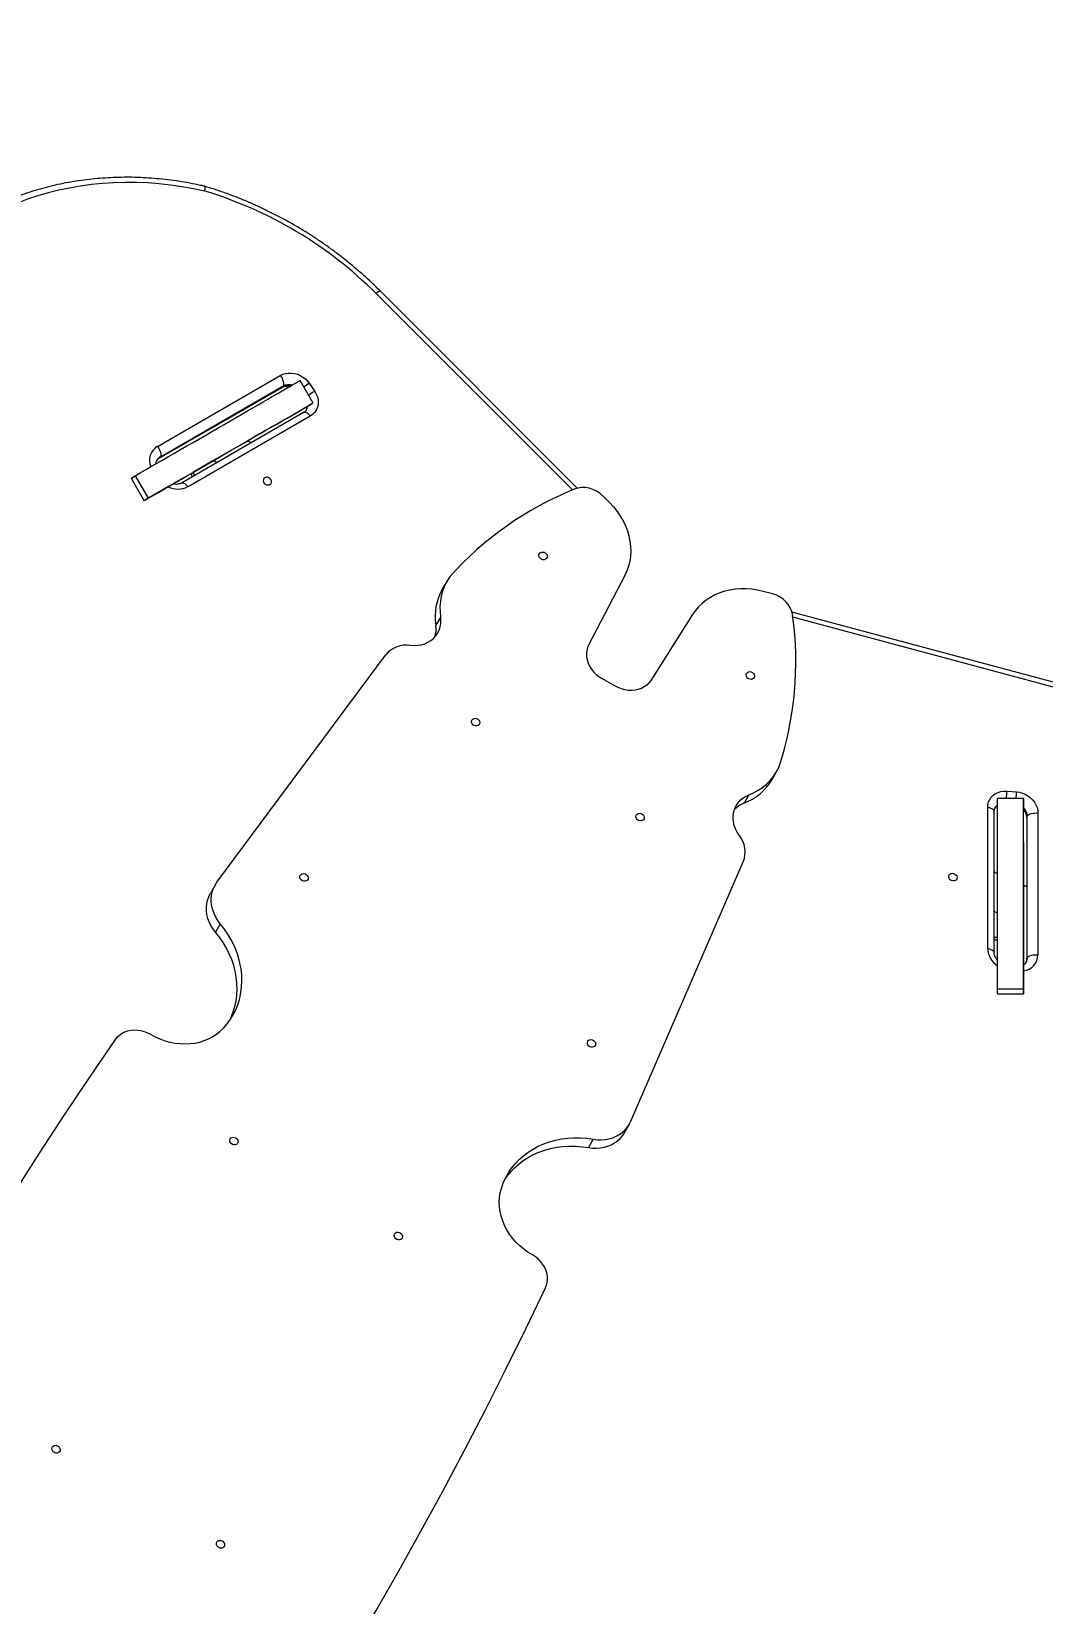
# Model space of a CAD drawing. Header units: millimetres. Extents: x -9848 to 7178, y -5300 to 6667.
# Drawn here: x 1222 to 2040, y 355 to 1626 of the extents above; entities that cross this region are included whole.
import ezdxf

# ---------------------------------------------------------------- set-up
doc = ezdxf.new("R2010")
doc.units = ezdxf.units.MM
for name, color, linetype in [('DIKOM_ОБЪЕКТ', 7, 'Continuous'), ('DIKOM_РАЗМЕР_ЗОНА', 7, 'Continuous'), ('DIKOM_РАЗМЕР_ОБЪЕКТА', 7, 'Continuous')]:
    doc.layers.add(name, color=color, linetype=linetype)
doc.styles.add('style1', font='arial.ttf', dxfattribs={"width": 0.8})
doc.dimstyles.new('1-50', dxfattribs={"dimtxt": 300, "dimasz": 200, "dimexe": 100, "dimexo": 0, "dimgap": 100, "dimtad": 0, "dimdec": 0, "dimtxsty": 'style1', "dimcen": 0, "dimclrd": 7, "dimclre": 7, "dimadec": 1, "dimazin": 2, "dimtfac": 1, "dimtdec": 0, "dimtmove": 1, "dimatfit": 3, "dimfxl": 0, "dimlwd": 25, "dimlwe": 18, "dimarcsym": 0})

# ---------------------------------------------------------------- blocks, each defined once
blk = doc.blocks.new('*D21')
at = {"layer": 'Defpoints', "color": 0, "transparency": 16777216}
for p in [(4614.2, 781.1), (-7848.5, -207.2), (-7848.5, -4134.2)]:
    blk.add_point(p, dxfattribs=at)
at = {"layer": 'DIKOM_РАЗМЕР_ОБЪЕКТА', "color": 7, "lineweight": 18, "transparency": 16777216}
for p, q in [((4614.2, 781.1), (4614.2, -4234.2)), ((-7848.5, -207.2), (-7848.5, -4234.2))]:
    blk.add_line(p, q, dxfattribs=at)
at = {"layer": 'DIKOM_РАЗМЕР_ОБЪЕКТА', "color": 7, "lineweight": 25, "transparency": 16777216}
for p, q in [((-7648.5, -4134.2), (-2616.9, -4134.2)), ((4414.2, -4134.2), (-1537.1, -4134.2))]:
    blk.add_line(p, q, dxfattribs=at)
at = {"layer": 'DIKOM_РАЗМЕР_ОБЪЕКТА', "color": 7, "transparency": 16777216}
for points in [[(-7648.5, -4100.8), (-7648.5, -4167.5), (-7848.5, -4134.2)], [(4414.2, -4100.8), (4414.2, -4167.5), (4614.2, -4134.2)]]:
    blk.add_solid(points, dxfattribs=at)
at = {"layer": 'DIKOM_РАЗМЕР_ОБЪЕКТА', "color": 0, "transparency": 16777216, "insert": (-2077, -4134.2), "char_height": 300, "attachment_point": 5, "style": 'style1'}
blk.add_mtext('12450', dxfattribs=at)
blk = doc.blocks.new('*D20')
at = {"layer": 'Defpoints', "color": 0, "transparency": 16777216}
for p in [(1503.3, 4543.8), (5469.5, 4543.8), (1656.7, -1956.1)]:
    blk.add_point(p, dxfattribs=at)
at = {"layer": 'DIKOM_РАЗМЕР_ОБЪЕКТА', "color": 7, "lineweight": 18, "transparency": 16777216}
for p, q in [((1503.3, 4543.8), (5569.5, 4543.8)), ((1656.7, -1956.1), (5569.5, -1956.1))]:
    blk.add_line(p, q, dxfattribs=at)
at = {"layer": 'DIKOM_РАЗМЕР_ОБЪЕКТА', "color": 7, "lineweight": 25, "transparency": 16777216}
for p, q in [((5469.5, 4343.8), (5469.5, 3914.2)), ((5469.5, -1756.1), (5469.5, 2997))]:
    blk.add_line(p, q, dxfattribs=at)
at = {"layer": 'DIKOM_РАЗМЕР_ОБЪЕКТА', "color": 7, "transparency": 16777216}
for points in [[(5436.2, 4343.8), (5502.8, 4343.8), (5469.5, 4543.8)], [(5436.2, -1756.1), (5502.8, -1756.1), (5469.5, -1956.1)]]:
    blk.add_solid(points, dxfattribs=at)
at = {"layer": 'DIKOM_РАЗМЕР_ОБЪЕКТА', "color": 0, "transparency": 16777216, "insert": (5469.5, 3455.6), "char_height": 300, "attachment_point": 5, "rotation": 90, "style": 'style1'}
blk.add_mtext('6500', dxfattribs=at)
blk = doc.blocks.new('*D18')
at = {"layer": 'Defpoints', "color": 0, "transparency": 16777216}
for p in [(1557.3, 6667.4), (1660.7, -3949.1), (6981, -3949.1)]:
    blk.add_point(p, dxfattribs=at)
at = {"layer": 'DIKOM_РАЗМЕР_ЗОНА', "color": 7, "lineweight": 18, "transparency": 16777216}
for p, q in [((1557.3, 6667.4), (7081, 6667.4)), ((1660.7, -3949.1), (7081, -3949.1))]:
    blk.add_line(p, q, dxfattribs=at)
at = {"layer": 'DIKOM_РАЗМЕР_ЗОНА', "color": 7, "lineweight": 25, "transparency": 16777216}
for p, q in [((6981, 6467.4), (6981, 3995.5)), ((6981, -3749.1), (6981, 2915.7))]:
    blk.add_line(p, q, dxfattribs=at)
at = {"layer": 'DIKOM_РАЗМЕР_ЗОНА', "color": 7, "transparency": 16777216}
for points in [[(6947.7, 6467.4), (7014.3, 6467.4), (6981, 6667.4)], [(6947.7, -3749.1), (7014.3, -3749.1), (6981, -3949.1)]]:
    blk.add_solid(points, dxfattribs=at)
at = {"layer": 'DIKOM_РАЗМЕР_ЗОНА', "color": 0, "transparency": 16777216, "insert": (6981, 3455.6), "char_height": 300, "attachment_point": 5, "rotation": 90, "style": 'style1'}
blk.add_mtext('10600', dxfattribs=at)

msp = doc.modelspace()

# ---------------------------------------------------------------- linework, layer by layer
at = {"layer": 'DIKOM_ОБЪЕКТ', "color": 7, "linetype": 'Continuous', "lineweight": 15}
for p, q in [((1660, 1255.1), (1501.2, 1413.9)), ((1663.9, 1256.5), (1504.5, 1415.9)), ((1324.4, 1290.3), (1423.7, 1347.6)), ((1325.8, 1280.7), (1425.1, 1338)), ((1326.4, 1281.3), (1425.7, 1338.6)), ((1426, 1339), (1326.7, 1281.7)), ((1425.7, 1338.6), (1426, 1339)), ((1450.2, 1325.3), (1439.7, 1343.5)), ((1447.2, 1341.1), (1451.6, 1334.7)), ((1446.6, 1323.2), (1443.1, 1321.2)), ((1442.6, 1317.7), (1343.7, 1260.6)), ((1447.9, 1314.8), (1349.1, 1257.7)), ((1396.8, 1294.5), (1369.2, 1278.5)), ((1397.6, 1294.9), (1396.9, 1294.5)), ((1397.7, 1294.6), (1397.6, 1294.9)), ((1326.7, 1281.7), (1326.4, 1281.3)), ((1369.2, 1278.5), (1353.1, 1269.3)), ((1303, 1264.6), (1313.5, 1246.4)), ((1306.3, 1266.5), (1316.8, 1248.3)), ((1351.3, 1268.2), (1336.9, 1259.9)), ((1351.3, 1268.2), (1352.7, 1265.8)), ((1353.1, 1269.3), (1354.5, 1266.8)), ((1333.2, 1257.8), (1317.9, 1248.9)), ((1684.4, 1250.3), (1690.1, 1244.7)), ((1702.3, 1185.9), (1673.1, 1130.1)), ((1558.6, 1181.7), (1554.7, 1175)), ((1821.8, 1171), (1814.1, 1173.1)), ((1553.4, 1152.5), (1549.5, 1145.8)), ((1757.1, 1154.3), (1723.3, 1101.1)), ((2055, 1098), (1837.4, 1156.3)), ((2055, 1094.1), (1838.2, 1152.3)), ((1372.5, 938), (1508.7, 1121.5)), ((1694.2, 1096.7), (1683.8, 1102.7)), ((1821.4, 1021), (1825.3, 1027.8)), ((1802.6, 1008.6), (1798.7, 1001.9)), ((2024.8, 1005.6), (2003.8, 1005.6)), ((2011.2, 1011.6), (2019, 1011.1)), ((1995.8, 884.3), (1995.8, 998.5)), ((2001, 881.2), (2001, 995.3)), ((2024.8, 1001.5), (2024.8, 997.5)), ((2024.8, 996.5), (2024.8, 997.5)), ((2027.8, 991.6), (2027.5, 991.1)), ((2027.8, 877), (2027.8, 991.6)), ((2036.4, 993.9), (2036.4, 879.3)), ((2027.3, 990.3), (2027.3, 875.7)), ((2027.5, 991.1), (2027.5, 876.5)), ((1707.2, 744.8), (1798.1, 954.5)), ((2003.8, 945), (2003.3, 945)), ((1371, 935.7), (1367.2, 929)), ((2027.3, 934.7), (2024.8, 934.7)), ((2024.8, 934.7), (2024.8, 871.5)), ((2024.8, 934.7), (2024.8, 871.5)), ((2024.8, 934.7), (2024.8, 934.7)), ((1375.1, 904.4), (1371.3, 897.7)), ((2024.8, 907), (2024.8, 913.9)), ((2001, 893.6), (2003.8, 893.6)), ((2001, 891.5), (2003.8, 891.5)), ((2024.8, 891.5), (2024.8, 898.4)), ((2024.8, 891.3), (2024.8, 898.3)), ((2027.5, 876.5), (2027.8, 877)), ((2024.8, 870.6), (2024.8, 874.6)), ((2024.8, 871.1), (2024.8, 873.5)), ((2025.3, 871.5), (2024.8, 871.5)), ((2024.8, 871.5), (2024.8, 871.5)), ((2024.8, 870.6), (2024.8, 852.9)), ((2003.8, 851.7), (2024.8, 851.7)), ((2003.8, 847.9), (2003.8, 851.7)), ((2003.8, 847.9), (2024.8, 847.9)), ((1702.1, 735.6), (1706, 742.4)), ((1676.8, 730.2), (1672.9, 723.5))]:
    msp.add_line(p, q, dxfattribs=at)
at = {"layer": 'DIKOM_ОБЪЕКТ', "color": 7, "linetype": 'Continuous', "lineweight": 15, "flags": 128}
for points in [[(1362.7, 1496.6), (1353.5, 1498.6), (1344.2, 1500.2), (1335, 1501.5), (1325.8, 1502.5), (1316.5, 1503.2), (1307.3, 1503.6), (1298.2, 1503.6), (1289, 1503.4), (1280, 1502.8), (1271, 1501.9), (1262.1, 1500.7), (1253.3, 1499.1), (1244.7, 1497.3), (1236.1, 1495.2), (1227.7, 1492.7), (1219.4, 1490), (1211.3, 1486.9), (1203.4, 1483.5), (1195.6, 1479.9), (1188, 1476), (1180.7, 1471.8), (1173.5, 1467.3), (1166.6, 1462.6)], [(1501.2, 1413.9), (1502.1, 1414.7), (1502.9, 1415.3), (1503.6, 1415.7), (1504.1, 1415.9), (1504.5, 1415.9), (1504.5, 1415.9)], [(1423.7, 1347.6), (1425.7, 1348.6), (1427.9, 1349.2), (1430.2, 1349.6), (1432.6, 1349.6), (1435.1, 1349.2), (1437.5, 1348.6), (1439.8, 1347.6), (1442, 1346.3), (1444, 1344.8), (1445.7, 1343.1), (1447.2, 1341.1)], [(1423.7, 1347.6), (1424.4, 1346.5), (1425.1, 1345.3), (1425.6, 1344.1), (1426, 1342.8), (1426.3, 1341.7), (1426.3, 1340.7), (1426.2, 1339.8), (1426, 1339)], [(1306.3, 1266.5), (1310.4, 1268.8), (1314.7, 1271.3), (1319.1, 1273.9), (1323.7, 1276.5), (1328.4, 1279.2), (1333.2, 1282), (1338.1, 1284.8), (1343.1, 1287.7), (1348.1, 1290.6), (1353.2, 1293.5), (1358.3, 1296.5), (1363.4, 1299.4), (1368.4, 1302.3), (1373.4, 1305.2), (1378.4, 1308.1), (1383.3, 1310.9), (1388, 1313.7), (1392.7, 1316.4), (1397.2, 1319), (1401.6, 1321.5), (1405.8, 1323.9), (1409.8, 1326.2), (1413.6, 1328.5), (1417.2, 1330.5), (1420.6, 1332.5), (1423.8, 1334.3), (1426.6, 1335.9), (1429.2, 1337.5), (1431.6, 1338.8), (1433.6, 1340), (1435.4, 1341), (1436.9, 1341.9), (1438, 1342.5), (1438.9, 1343), (1439.4, 1343.3), (1439.6, 1343.5), (1439.7, 1343.5)], [(1425.7, 1338.6), (1425.3, 1338.1), (1425.1, 1338)], [(1451.6, 1334.7), (1452.8, 1332.6), (1453.7, 1330.4), (1454.2, 1328.1), (1454.4, 1325.8), (1454.2, 1323.5), (1453.6, 1321.4), (1452.6, 1319.4), (1451.4, 1317.6), (1449.8, 1316.1), (1447.9, 1314.8)], [(1316.8, 1248.3), (1320.9, 1250.7), (1325.2, 1253.1), (1329.6, 1255.7), (1334.2, 1258.3), (1338.9, 1261), (1343.7, 1263.8), (1348.6, 1266.7), (1353.6, 1269.5), (1358.6, 1272.4), (1363.7, 1275.4), (1368.8, 1278.3), (1373.9, 1281.2), (1378.9, 1284.2), (1383.9, 1287.1), (1388.9, 1289.9), (1393.8, 1292.7), (1398.5, 1295.5), (1403.2, 1298.2), (1407.7, 1300.8), (1412.1, 1303.3), (1416.3, 1305.7), (1420.3, 1308.1), (1424.1, 1310.3), (1427.7, 1312.3), (1431.1, 1314.3), (1434.3, 1316.1), (1437.1, 1317.8), (1439.7, 1319.3), (1442.1, 1320.6), (1444.1, 1321.8), (1445.9, 1322.8), (1447.4, 1323.7), (1448.5, 1324.3), (1449.4, 1324.8), (1449.9, 1325.1), (1450.1, 1325.3), (1450.1, 1325.2), (1449.7, 1325), (1448.9, 1324.6), (1447.9, 1324), (1446.6, 1323.2)], [(1419.3, 1307.4), (1419.4, 1307.5), (1419.9, 1307.8), (1420.7, 1308.2), (1421.8, 1308.9), (1423.2, 1309.7), (1424.9, 1310.7), (1426.9, 1311.9), (1429.3, 1313.2), (1431.9, 1314.7), (1434.9, 1316.4), (1438.1, 1318.3), (1441.7, 1320.4), (1445.2, 1322.4)], [(1445.2, 1322.4), (1444.6, 1322), (1443.6, 1321.5), (1442.9, 1321.1), (1442.4, 1320.8), (1442.2, 1320.7), (1442.3, 1320.7), (1442.6, 1320.9), (1443.1, 1321.2)], [(1442.6, 1317.7), (1443, 1317.9), (1443.7, 1317.9), (1444.5, 1317.7), (1445.4, 1317.3), (1446.2, 1316.6), (1447.1, 1315.8), (1447.9, 1314.8)], [(1419.3, 1307.4), (1419.1, 1307.3), (1418.7, 1307.1), (1417.9, 1306.6), (1416.8, 1306), (1415.4, 1305.2), (1413.7, 1304.2), (1411.8, 1303.1), (1409.5, 1301.8), (1407, 1300.3), (1404.2, 1298.7), (1401.1, 1297), (1397.9, 1295.1), (1397.6, 1294.9)], [(1324.4, 1290.3), (1325.2, 1289.2), (1325.8, 1288), (1326.4, 1286.8), (1326.8, 1285.6), (1327, 1284.4), (1327.1, 1283.4), (1327, 1282.5), (1326.7, 1281.7)], [(1396.8, 1294.5), (1397.2, 1294.6), (1397.6, 1294.6), (1398, 1294.5), (1398.5, 1294.3), (1399.1, 1293.9), (1399.6, 1293.5), (1400, 1293.1)], [(1326.4, 1281.3), (1326, 1280.8), (1325.9, 1280.7)], [(1369.2, 1278.5), (1369.5, 1278.7), (1370, 1278.7), (1370.4, 1278.6), (1370.9, 1278.3), (1371.4, 1278), (1372, 1277.6), (1372.4, 1277.2)], [(1303, 1264.6), (1303.1, 1264.6), (1303.5, 1264.8), (1304.1, 1265.2), (1305.1, 1265.8), (1306.3, 1266.5)], [(1333.2, 1257.8), (1334.3, 1258.4), (1335.2, 1258.9), (1336, 1259.4), (1336.4, 1259.6), (1336.6, 1259.7), (1336.7, 1259.8)], [(1343.8, 1260.6), (1344.1, 1260.8), (1344.8, 1260.8), (1345.6, 1260.6), (1346.5, 1260.2), (1347.4, 1259.5), (1348.2, 1258.7), (1349.1, 1257.7)], [(1351.3, 1268.2), (1351.4, 1268.2), (1351.6, 1268.4), (1352.2, 1268.7), (1353.1, 1269.3)], [(1416.2, 1260.4), (1416.6, 1261.4), (1416.5, 1262.4), (1416.1, 1263.4), (1415.4, 1264.3), (1414.5, 1264.9), (1413.4, 1265.3), (1412.3, 1265.3), (1411.3, 1265), (1410.5, 1264.3), (1410, 1263.5), (1409.8, 1262.5), (1410.1, 1261.5), (1410.6, 1260.5), (1411.5, 1259.7), (1412.5, 1259.2), (1413.6, 1259.1), (1414.7, 1259.2), (1415.6, 1259.7), (1416.2, 1260.4)], [(1317.9, 1248.9), (1316.5, 1248.1), (1315.3, 1247.4), (1314.4, 1246.9), (1313.8, 1246.6), (1313.6, 1246.4), (1313.6, 1246.4), (1314, 1246.7), (1314.6, 1247), (1315.6, 1247.6), (1316.8, 1248.3)], [(1690.1, 1244.7), (1693.2, 1241.3), (1696.1, 1237.7), (1698.6, 1234), (1700.9, 1230.1), (1702.8, 1226.1), (1704.4, 1222.1), (1705.6, 1217.9), (1706.5, 1213.8), (1707, 1209.6), (1707.1, 1205.4), (1706.9, 1201.3), (1706.3, 1197.3), (1705.3, 1193.4), (1703.9, 1189.6), (1702.3, 1185.9)], [(1633.2, 1203.5), (1633.9, 1204.3), (1634.8, 1204.8), (1635.8, 1204.9), (1637, 1204.7), (1638, 1204.2), (1638.8, 1203.5), (1639.4, 1202.5), (1639.6, 1201.5), (1639.5, 1200.5), (1639, 1199.6), (1638.2, 1199), (1637.2, 1198.7), (1636.1, 1198.7), (1635, 1199.1), (1634, 1199.7), (1633.3, 1200.6), (1632.9, 1201.6), (1632.9, 1202.6), (1633.2, 1203.5)], [(1814.1, 1173.1), (1809.6, 1174.1), (1805.1, 1174.8), (1800.5, 1175.2), (1796.1, 1175.2), (1791.7, 1174.8), (1787.3, 1174.2), (1783.1, 1173.2), (1779.1, 1171.8), (1775.2, 1170.2), (1771.5, 1168.2), (1768.1, 1166), (1764.9, 1163.4), (1762, 1160.6), (1759.4, 1157.6), (1757.1, 1154.3)], [(1529, 1129.5), (1532, 1129.3), (1535, 1129.5), (1537.8, 1130), (1540.6, 1130.8), (1543.1, 1132), (1545.5, 1133.4), (1547.6, 1135.1), (1549.4, 1137.1), (1550.9, 1139.3), (1552.1, 1141.7), (1553, 1144.3), (1553.5, 1147), (1553.6, 1149.7), (1553.4, 1152.5)], [(1673.1, 1130.1), (1672.1, 1127.8), (1671.5, 1125.4), (1671.2, 1122.8), (1671.3, 1120.2), (1671.8, 1117.7), (1672.6, 1115.1), (1673.8, 1112.6), (1675.3, 1110.2), (1677, 1108), (1679.1, 1106), (1681.4, 1104.2), (1683.8, 1102.7)], [(1800.8, 1106.8), (1801.5, 1107.5), (1802.4, 1108), (1803.4, 1108.2), (1804.5, 1108), (1805.6, 1107.5), (1806.4, 1106.7), (1807, 1105.8), (1807.2, 1104.7), (1807.1, 1103.7), (1806.6, 1102.9), (1805.8, 1102.3), (1804.8, 1101.9), (1803.7, 1102), (1802.6, 1102.3), (1801.6, 1103), (1800.9, 1103.8), (1800.5, 1104.8), (1800.5, 1105.9), (1800.8, 1106.8)], [(1723.3, 1101.1), (1721.8, 1099.1), (1720, 1097.3), (1718, 1095.8), (1715.7, 1094.6), (1713.2, 1093.7), (1710.6, 1093.2), (1707.8, 1092.9), (1705, 1093), (1702.2, 1093.5), (1699.5, 1094.3), (1696.8, 1095.3), (1694.2, 1096.7)], [(1578.7, 1069.1), (1579.3, 1069.9), (1580.2, 1070.3), (1581.3, 1070.5), (1582.4, 1070.3), (1583.4, 1069.8), (1584.3, 1069), (1584.9, 1068.1), (1585.1, 1067), (1584.9, 1066.1), (1584.5, 1065.2), (1583.7, 1064.6), (1582.7, 1064.3), (1581.6, 1064.3), (1580.5, 1064.6), (1579.5, 1065.3), (1578.8, 1066.1), (1578.4, 1067.1), (1578.4, 1068.2), (1578.7, 1069.1)], [(1794.8, 976), (1793.2, 978.5), (1791.8, 981.2), (1790.8, 983.9), (1790.2, 986.7), (1789.9, 989.5), (1790, 992.2), (1790.4, 994.9), (1791.2, 997.5), (1792.4, 999.9), (1793.9, 1002.2), (1795.7, 1004.2), (1797.7, 1005.9), (1800, 1007.4), (1802.6, 1008.6)], [(1995.8, 998.5), (1996, 1000.7), (1996.5, 1002.9), (1997.5, 1004.9), (1998.7, 1006.7), (2000.3, 1008.3), (2002.1, 1009.6), (2004.2, 1010.6), (2006.4, 1011.2), (2008.8, 1011.6), (2011.2, 1011.6)], [(2003.8, 851.7), (2003.8, 856.4), (2003.8, 861.3), (2003.8, 866.4), (2003.8, 871.7), (2003.8, 877.2), (2003.8, 882.7), (2003.8, 888.4), (2003.8, 894.1), (2003.8, 899.9), (2003.8, 905.8), (2003.8, 911.7), (2003.8, 917.5), (2003.8, 923.4), (2003.8, 929.2), (2003.8, 934.9), (2003.8, 940.5), (2003.8, 946.1), (2003.8, 951.4), (2003.8, 956.7), (2003.8, 961.7), (2003.8, 966.6), (2003.8, 971.2), (2003.8, 975.6), (2003.8, 979.8), (2003.8, 983.7), (2003.8, 987.3), (2003.8, 990.6), (2003.8, 993.6), (2003.8, 996.3), (2003.8, 998.7), (2003.8, 1000.7), (2003.8, 1002.4), (2003.8, 1003.8), (2003.8, 1004.7), (2003.8, 1005.4), (2003.8, 1005.6), (2003.8, 1005.6)], [(2019, 1011.1), (2021.4, 1010.7), (2023.8, 1010.1), (2026.1, 1009.1), (2028.3, 1007.8), (2030.3, 1006.3), (2032.1, 1004.6), (2033.6, 1002.6), (2034.8, 1000.5), (2035.7, 998.3), (2036.2, 996.1), (2036.4, 993.9)], [(2024.8, 851.7), (2024.8, 856.4), (2024.8, 861.3), (2024.8, 866.4), (2024.8, 871.7), (2024.8, 877.2), (2024.8, 882.7), (2024.8, 888.4), (2024.8, 894.1), (2024.8, 899.9), (2024.8, 905.8), (2024.8, 911.7), (2024.8, 917.5), (2024.8, 923.4), (2024.8, 929.2), (2024.8, 934.9), (2024.8, 940.5), (2024.8, 946.1), (2024.8, 951.4), (2024.8, 956.7), (2024.8, 961.7), (2024.8, 966.6), (2024.8, 971.2), (2024.8, 975.6), (2024.8, 979.8), (2024.8, 983.7), (2024.8, 987.3), (2024.8, 990.6), (2024.8, 993.6), (2024.8, 996.3), (2024.8, 998.7), (2024.8, 1000.7), (2024.8, 1002.4), (2024.8, 1003.8), (2024.8, 1004.7), (2024.8, 1005.4), (2024.8, 1005.6), (2024.8, 1005.5), (2024.8, 1005.1), (2024.8, 1004.2), (2024.8, 1003.1), (2024.8, 1001.5)], [(1711.6, 992.3), (1712.3, 993.1), (1713.2, 993.6), (1714.3, 993.7), (1715.4, 993.5), (1716.4, 993), (1717.3, 992.3), (1717.8, 991.3), (1718, 990.3), (1717.9, 989.3), (1717.4, 988.4), (1716.6, 987.8), (1715.6, 987.5), (1714.5, 987.5), (1713.4, 987.9), (1712.5, 988.5), (1711.8, 989.4), (1711.4, 990.4), (1711.3, 991.4), (1711.6, 992.3)], [(1995.8, 998.5), (1997.1, 998.3), (1998.2, 997.9), (1999.2, 997.5), (2000, 997), (2000.6, 996.4), (2000.9, 995.8), (2001, 995.3)], [(2024.8, 970), (2024.8, 970.1), (2024.8, 970.7), (2024.8, 971.6), (2024.8, 972.8), (2024.8, 974.5), (2024.8, 976.5), (2024.8, 978.8), (2024.8, 981.5), (2024.8, 984.6), (2024.8, 988), (2024.8, 991.8), (2024.8, 995.9), (2024.8, 996.2)], [(2027.8, 991.6), (2028.3, 992.2), (2029, 992.7), (2029.9, 993.2), (2031.1, 993.5), (2032.3, 993.8), (2033.6, 993.9), (2035, 994), (2036.4, 993.9)], [(2027.3, 990.3), (2027.3, 990.5), (2027.5, 991.1)], [(2024.8, 970), (2024.8, 969.8), (2024.8, 969.3), (2024.8, 968.4), (2024.8, 967.1), (2024.8, 965.5), (2024.8, 963.6), (2024.8, 961.3), (2024.8, 958.7), (2024.8, 955.8), (2024.8, 952.6), (2024.8, 949), (2024.8, 945.2), (2024.8, 941.2), (2024.8, 936.8), (2024.8, 932.3), (2024.8, 927.5), (2024.8, 922.5), (2024.8, 917.4), (2024.8, 912.1), (2024.8, 906.6), (2024.8, 901), (2024.8, 895.4), (2024.8, 889.6), (2024.8, 883.8), (2024.8, 878), (2024.8, 872.1), (2024.8, 871.2)], [(1439.9, 943.6), (1440.6, 944.3), (1441.5, 944.8), (1442.5, 945), (1443.7, 944.8), (1444.7, 944.3), (1445.5, 943.5), (1446.1, 942.6), (1446.3, 941.5), (1446.2, 940.6), (1445.7, 939.7), (1444.9, 939.1), (1443.9, 938.8), (1442.8, 938.8), (1441.7, 939.1), (1440.7, 939.8), (1440, 940.6), (1439.6, 941.6), (1439.6, 942.7), (1439.9, 943.6)], [(1964.6, 943.9), (1965.2, 944.6), (1966.1, 945.1), (1967.2, 945.2), (1968.3, 945.1), (1969.3, 944.6), (1970.2, 943.8), (1970.8, 942.8), (1971, 941.8), (1970.8, 940.8), (1970.3, 940), (1969.6, 939.3), (1968.6, 939), (1967.5, 939), (1966.4, 939.4), (1965.4, 940), (1964.7, 940.9), (1964.3, 941.9), (1964.3, 942.9), (1964.6, 943.9)], [(2003.8, 944), (2003.7, 944.4), (2003.5, 944.8), (2003.2, 945.1), (2002.7, 945.4), (2002.2, 945.7), (2001.6, 946), (2001, 946.1)], [(1371.3, 897.7), (1369.3, 900.3), (1367.6, 903), (1366.2, 905.9), (1365.2, 908.8), (1364.4, 911.8), (1364, 914.8), (1364, 917.8), (1364.3, 920.7), (1364.9, 923.6), (1365.8, 926.3), (1367.1, 928.9), (1367.2, 929)], [(1375.1, 904.4), (1373.2, 907), (1371.5, 909.8), (1370.1, 912.6), (1369.1, 915.6), (1368.3, 918.5), (1367.9, 921.5), (1367.9, 924.5), (1368.1, 927.4), (1368.7, 930.3), (1369.7, 933), (1371, 935.6), (1372.5, 938)], [(1377.7, 820.1), (1380.8, 823.6), (1383.5, 827.4), (1385.8, 831.3), (1387.9, 835.5), (1389.5, 839.8), (1390.9, 844.3), (1391.8, 848.8), (1392.4, 853.5), (1392.7, 858.3), (1392.5, 863.1), (1392, 867.9), (1391.1, 872.7), (1389.9, 877.5), (1388.2, 882.2), (1386.3, 886.9), (1384, 891.5), (1381.3, 895.9), (1378.4, 900.3), (1375.1, 904.4)], [(2003.8, 912.1), (2003.7, 912.5), (2003.5, 912.9), (2003.2, 913.2), (2002.7, 913.6), (2002.2, 913.8), (2001.6, 914.1), (2001, 914.2)], [(1383.1, 826.8), (1384, 828.8), (1385.7, 833.1), (1387, 837.5), (1388, 842.1), (1388.6, 846.8), (1388.8, 851.5), (1388.6, 856.3), (1388.1, 861.2), (1387.2, 866), (1386, 870.8), (1384.4, 875.5), (1382.4, 880.2), (1380.1, 884.8), (1377.5, 889.2), (1374.5, 893.5), (1371.3, 897.7)], [(1995.8, 884.3), (1997.1, 884.1), (1998.2, 883.7), (1999.2, 883.3), (2000, 882.8), (2000.6, 882.2), (2000.9, 881.6), (2001, 881.2)], [(2027.8, 877), (2028.3, 877.6), (2029, 878.1), (2029.9, 878.6), (2031.1, 878.9), (2032.3, 879.2), (2033.6, 879.3), (2035, 879.4), (2036.4, 879.3)], [(2027.3, 875.7), (2027.3, 875.9), (2027.5, 876.5)], [(2024.8, 852.9), (2024.8, 851.3), (2024.8, 850), (2024.8, 848.9), (2024.8, 848.3), (2024.8, 847.9), (2024.8, 848), (2024.8, 848.4), (2024.8, 849.2), (2024.8, 850.3), (2024.8, 851.7)], [(1290.4, 810.9), (1291.9, 812.8), (1293.7, 814.4), (1295.7, 815.9), (1298, 817), (1300.4, 817.8), (1302.9, 818.4), (1305.6, 818.6), (1308.3, 818.5), (1311, 818.1), (1313.6, 817.4), (1316.2, 816.3), (1318.7, 815.1)], [(1318.7, 815.1), (1322.5, 813), (1326.3, 811.3), (1330.3, 809.9), (1334.4, 808.7), (1338.5, 807.9), (1342.6, 807.5), (1346.6, 807.3), (1350.7, 807.5), (1354.6, 808), (1358.5, 808.8), (1362.2, 810), (1365.7, 811.4), (1369.1, 813.2), (1372.2, 815.2), (1375.1, 817.5), (1377.7, 820.1)], [(1097, 497.7), (1114.9, 529.9), (1133.1, 561.9), (1151.6, 593.7), (1170.5, 625.3), (1189.7, 656.8), (1209.2, 688), (1229, 719), (1249.2, 749.9), (1269.6, 780.5), (1290.4, 810.9)], [(1672.3, 809.4), (1673, 810.2), (1673.9, 810.6), (1674.9, 810.8), (1676.1, 810.6), (1677.1, 810.1), (1677.9, 809.3), (1678.5, 808.4), (1678.7, 807.4), (1678.6, 806.4), (1678.1, 805.5), (1677.3, 804.9), (1676.3, 804.6), (1675.2, 804.6), (1674.1, 804.9), (1673.2, 805.6), (1672.4, 806.5), (1672, 807.5), (1672, 808.5), (1672.3, 809.4)], [(1676.8, 730.2), (1680.1, 729.8), (1683.3, 729.8), (1686.4, 730), (1689.5, 730.6), (1692.5, 731.4), (1695.3, 732.6), (1697.9, 734), (1700.3, 735.7), (1702.4, 737.6), (1704.3, 739.8), (1705.9, 742.2), (1707.2, 744.8)], [(1383.2, 730.5), (1383.8, 731.3), (1384.7, 731.7), (1385.8, 731.9), (1386.9, 731.7), (1387.9, 731.2), (1388.8, 730.4), (1389.4, 729.5), (1389.6, 728.4), (1389.4, 727.5), (1388.9, 726.6), (1388.2, 726), (1387.1, 725.7), (1386, 725.7), (1385, 726), (1384, 726.7), (1383.3, 727.5), (1382.9, 728.5), (1382.8, 729.6), (1383.2, 730.5)], [(1602.5, 690.3), (1604, 694.7), (1605.9, 698.9), (1608.2, 703), (1610.8, 706.8), (1613.7, 710.4), (1616.9, 713.8), (1620.3, 716.9), (1624.1, 719.8), (1628.1, 722.3), (1632.3, 724.6), (1636.8, 726.6), (1641.4, 728.2), (1646.2, 729.5), (1651.1, 730.5), (1656.1, 731.1), (1661.2, 731.4), (1666.4, 731.4), (1671.6, 731), (1676.8, 730.2)], [(1605.6, 698.3), (1606.9, 700.1), (1609.8, 703.7), (1613, 707.1), (1616.5, 710.2), (1620.2, 713), (1624.2, 715.6), (1628.4, 717.9), (1632.9, 719.8), (1637.5, 721.5), (1642.3, 722.8), (1647.2, 723.8), (1652.2, 724.4), (1657.3, 724.7), (1662.5, 724.6), (1667.7, 724.2), (1672.9, 723.5)], [(1672.9, 723.5), (1676.2, 723.1), (1679.4, 723), (1682.6, 723.3), (1685.6, 723.8), (1688.6, 724.7), (1691.4, 725.8), (1694, 727.3), (1696.4, 729), (1698.5, 730.9), (1700.4, 733.1), (1702, 735.5), (1702.1, 735.6)], [(1627.6, 636.7), (1624, 638.9), (1620.6, 641.4), (1617.3, 644.2), (1614.3, 647.1), (1611.6, 650.2), (1609.1, 653.5), (1607, 657), (1605.1, 660.6), (1603.6, 664.3), (1602.4, 668), (1601.5, 671.8), (1601, 675.6), (1600.8, 679.4), (1601, 683.1), (1601.6, 686.8), (1602.5, 690.3)], [(1516.1, 653.7), (1516.8, 654.5), (1517.7, 655), (1518.8, 655.1), (1519.9, 654.9), (1520.9, 654.4), (1521.7, 653.7), (1522.3, 652.7), (1522.5, 651.7), (1522.4, 650.7), (1521.9, 649.8), (1521.1, 649.2), (1520.1, 648.9), (1519, 648.9), (1517.9, 649.3), (1517, 649.9), (1516.2, 650.8), (1515.8, 651.8), (1515.8, 652.8), (1516.1, 653.7)], [(1638.2, 610.1), (1639.1, 612.4), (1639.6, 614.7), (1639.8, 617.2), (1639.7, 619.7), (1639.2, 622.2), (1638.4, 624.7), (1637.3, 627.1), (1635.8, 629.4), (1634.1, 631.5), (1632.2, 633.5), (1630, 635.2), (1627.6, 636.7)], [(1463.7, 286), (1482.6, 317.6), (1501.2, 349.4), (1519.5, 381.3), (1537.4, 413.5), (1555.1, 445.8), (1572.4, 478.3), (1589.3, 511), (1605.9, 543.9), (1622.2, 576.9), (1638.2, 610.1)], [(1239.3, 481.4), (1240, 482.2), (1240.9, 482.6), (1242, 482.8), (1243.1, 482.6), (1244.1, 482.1), (1245, 481.3), (1245.5, 480.4), (1245.8, 479.4), (1245.6, 478.4), (1245.1, 477.5), (1244.3, 476.9), (1243.3, 476.6), (1242.2, 476.6), (1241.1, 476.9), (1240.2, 477.6), (1239.5, 478.4), (1239.1, 479.5), (1239, 480.5), (1239.3, 481.4)], [(1372.3, 404.7), (1372.9, 405.4), (1373.9, 405.9), (1374.9, 406), (1376, 405.8), (1377.1, 405.3), (1377.9, 404.6), (1378.5, 403.6), (1378.7, 402.6), (1378.6, 401.6), (1378.1, 400.7), (1377.3, 400.1), (1376.3, 399.8), (1375.2, 399.8), (1374.1, 400.2), (1373.1, 400.8), (1372.4, 401.7), (1372, 402.7), (1372, 403.7), (1372.3, 404.7)]]:
    msp.add_lwpolyline(points, dxfattribs=at)
at = {"layer": 'DIKOM_ОБЪЕКТ', "color": 7, "linetype": 'Continuous', "lineweight": 15}
for centre, radius, start, end in [((1266.8, 1178.9), 331.9, 45.0848, 73.2162), ((1430.3, 1330.1), 9.68, 75.6601, 118.6396), ((1430.6, 1330.5), 9.73, 73.6299, 118.5809), ((1458.8, 1318.1), 25.8, 116.6981, 128.7569), ((1463.1, 1311.8), 25.7, 116.6678, 130.0082), ((1438.1, 1323.1), 7.5, 329.9072, 355.9628), ((1331.1, 1279), 13.2, 120.5707, 203.0777), ((1330.2, 1274.7), 7.53, 119.6163, 149.8125), ((1330.4, 1275.2), 7.53, 119.6156, 149.2771), ((1341, 1273.2), 17.4, 242.7897, 297.5272), ((1764.3, 1002.4), 273.4, 112.1386, 138.2109), ((1668.7, 1235.2), 21.8, 43.9536, 110.0217), ((1597.3, 1159.7), 44.5, 145.8511, 189.2634), ((1593.6, 1152.9), 44.7, 150.4119, 189.2129), ((1816.6, 1149.9), 21.8, 9.9754, 76.0486), ((1529.3, 1142.6), 20.4, 342.0531, 8.9286), ((1567.2, 1116.3), 273.4, 341.7842, 7.8587), ((1525.8, 1107.9), 21.8, 81.5184, 141.3945), ((1786.8, 1050.2), 44.5, 290.7345, 334.1425), ((1782.8, 1043.7), 44.7, 290.7838, 329.6011), ((1985.6, 1010.1), 25.6, 349.9902, 3.3369), ((1993.2, 1009.6), 25.8, 351.2405, 3.3074), ((1806, 982.8), 20.4, 111.0731, 137.9555), ((2008, 994.1), 7.5, 124.0381, 150.0443), ((2008.2, 994.6), 7.48, 126.4152, 150.0884), ((2018.1, 991.3), 9.73, 1.4207, 46.4007), ((2017.9, 990.9), 9.68, 1.3575, 44.3807), ((1777.8, 962.4), 21.8, 338.5997, 38.4823), ((2012.9, 884.9), 17.1, 181.9265, 237.7567), ((2023.2, 879.4), 13.2, 277.0501, 359.2847), ((2020.3, 876.9), 7.54, 330.1876, 0.3738), ((2020, 876.5), 7.53, 330.3387, 0.3804)]:
    msp.add_arc(centre, radius, start, end, dxfattribs=at)
for points, knots in [([(1362.6, 1500.5), (1361.5, 1500.8), (1357.5, 1501.7), (1350.5, 1503.1), (1341.6, 1504.6), (1332.8, 1505.8), (1323.9, 1506.7), (1315, 1507.4), (1306.2, 1507.8), (1297.4, 1507.8), (1288.6, 1507.6), (1279.9, 1507.1), (1271.3, 1506.4), (1262.7, 1505.3), (1254.2, 1504), (1245.9, 1502.4), (1237.6, 1500.5), (1229.4, 1498.3), (1221.3, 1495.9), (1213.4, 1493.2), (1205.6, 1490.2), (1198, 1486.9), (1190.6, 1483.4), (1183.3, 1479.7), (1176.2, 1475.7), (1169.2, 1471.4), (1164, 1467.9), (1161, 1465.8), (1160.3, 1465.3)], [0, 0, 0, 0, 0.015345, 0.055847, 0.09635, 0.136851, 0.17735, 0.217847, 0.258341, 0.298832, 0.33932, 0.379803, 0.420281, 0.460754, 0.501221, 0.541683, 0.582136, 0.622582, 0.66302, 0.703448, 0.743867, 0.784276, 0.824674, 0.865061, 0.905437, 0.945801, 0.986154, 1, 1, 1, 1]), ([(1504.5, 1415.9), (1503.3, 1417), (1499.9, 1420.5), (1494, 1426), (1486.9, 1432.3), (1479.5, 1438.5), (1472, 1444.5), (1464.3, 1450.2), (1456.4, 1455.8), (1448.4, 1461.1), (1440.2, 1466.2), (1431.9, 1471), (1423.4, 1475.7), (1414.8, 1480), (1406.2, 1484.2), (1397.4, 1488), (1388.5, 1491.7), (1379.5, 1495), (1370.9, 1498), (1365.2, 1499.7), (1362.6, 1500.5)], [0, 0, 0, 0, 0.030533, 0.088057, 0.145582, 0.203109, 0.260639, 0.318168, 0.375699, 0.433231, 0.490764, 0.548296, 0.60583, 0.663364, 0.720898, 0.778431, 0.835965, 0.893499, 0.951033, 1, 1, 1, 1]), ([(1362.7, 1496.6), (1362.7, 1496.7), (1362.7, 1497.1), (1362.9, 1498.3), (1363, 1499.6), (1362.9, 1500.5), (1362.7, 1500.4), (1362.6, 1500.4)], [0, 0, 0, 0, 0.00792, 0.211476, 0.531803, 0.851918, 1, 1, 1, 1]), ([(1425.1, 1338), (1425.2, 1338), (1425.8, 1338.3), (1426.9, 1338.7), (1428.4, 1339), (1429.9, 1339.1), (1431, 1338.9), (1431.6, 1338.8)], [0, 0, 0, 0, 0.096763, 0.334598, 0.56391, 0.786472, 1, 1, 1, 1]), ([(1445.3, 1322.5), (1445.3, 1322.1), (1445.3, 1321.3), (1445, 1320.3), (1444.7, 1319.7), (1444.5, 1319.4)], [0, 0, 0, 0, 0.31368, 0.691981, 1, 1, 1, 1]), ([(1444.8, 1319.8), (1444.7, 1319.8), (1444.5, 1319.3), (1443.9, 1318.6), (1443.1, 1318), (1442.7, 1317.8), (1442.6, 1317.7)], [0, 0, 0, 0, 0.101759, 0.550669, 0.932238, 1, 1, 1, 1]), ([(1323.2, 1276.2), (1323.2, 1276.3), (1323.2, 1276.9), (1323.4, 1277.7), (1323.6, 1278.6), (1323.9, 1279), (1324, 1279)], [0, 0, 0, 0, 0.092695, 0.494726, 0.923474, 1, 1, 1, 1]), ([(1323.7, 1278.5), (1323.9, 1278.8), (1324.3, 1279.5), (1325, 1280.2), (1325.6, 1280.5), (1325.8, 1280.7)], [0, 0, 0, 0, 0.382665, 0.774168, 1, 1, 1, 1]), ([(1343.7, 1260.6), (1343.6, 1260.5), (1343, 1260.2), (1342, 1259.9), (1340.5, 1259.6), (1338.9, 1259.6), (1337.6, 1259.7), (1336.9, 1259.9), (1336.7, 1260)], [0, 0, 0, 0, 0.08939, 0.309056, 0.520898, 0.726482, 0.928689, 1, 1, 1, 1]), ([(2001, 995.3), (2001, 995.5), (2001, 996.1), (2001.2, 997.1), (2001.5, 997.9), (2001.7, 998.3), (2001.7, 998.3)], [0, 0, 0, 0, 0.156825, 0.552177, 0.965158, 1, 1, 1, 1]), ([(2001.5, 997.8), (2001.7, 998.2), (2002.1, 998.8), (2002.9, 999.5), (2003.5, 999.9), (2003.8, 1000)], [0, 0, 0, 0, 0.390728, 0.768062, 1, 1, 1, 1]), ([(2024.6, 996.4), (2025, 996.1), (2025.6, 995.3), (2026.4, 994), (2027, 992.6), (2027.3, 991.4), (2027.3, 990.6), (2027.3, 990.3)], [0, 0, 0, 0, 0.189472, 0.399009, 0.609987, 0.824137, 1, 1, 1, 1]), ([(2003.8, 874.9), (2003.6, 875), (2003.1, 875.6), (2002.4, 876.6), (2001.6, 878), (2001.2, 879.3), (2001, 880.4), (2001, 881), (2001, 881.2)], [0, 0, 0, 0, 0.0792, 0.283771, 0.489095, 0.696361, 0.907554, 1, 1, 1, 1]), ([(2026.8, 873.2), (2026.6, 872.9), (2026.2, 872.2), (2025.5, 871.5), (2024.9, 871.2), (2024.8, 871.2)], [0, 0, 0, 0, 0.427724, 0.845283, 1, 1, 1, 1]), ([(2027.3, 875.7), (2027.3, 875.5), (2027.3, 874.9), (2027.1, 873.9), (2026.8, 873.1), (2026.6, 872.8), (2026.5, 872.7)], [0, 0, 0, 0, 0.156753, 0.551796, 0.964532, 1, 1, 1, 1])]:
    msp.add_open_spline(points, degree=3, knots=knots, dxfattribs=at)

# ---------------------------------------------------------------- dimensions: what is measured, and where the dimension line sits
at = {"layer": 'DIKOM_РАЗМЕР_ЗОНА'}
dim = msp.add_linear_dim(base=(6981, -3949.1), p1=(1557.3, 6667.4), p2=(1660.7, -3949.1), angle=90, text='10600', dimstyle='1-50', override={"dimscale": 1, "dimtix": 0, "dimtofl": 1, "dimtmove": 1, "dimatfit": 3}, dxfattribs=at)
dim.commit()
dim.dimension.update_dxf_attribs({"geometry": '*D18', "text_midpoint": (6981, 3455.6), "dimtype": 160})
at = {"layer": 'DIKOM_РАЗМЕР_ОБЪЕКТА'}
dim = msp.add_linear_dim(base=(5469.5, 4543.8), p1=(1656.7, -1956.1), p2=(1503.3, 4543.8), angle=90, dimstyle='1-50', override={"dimscale": 1, "dimtix": 0, "dimtofl": 1, "dimtmove": 1, "dimatfit": 3}, dxfattribs=at)
dim.commit()
dim.dimension.update_dxf_attribs({"geometry": '*D20', "text_midpoint": (5469.5, 3455.6), "dimtype": 160})
dim = msp.add_linear_dim(base=(-7848.5, -4134.2), p1=(4614.2, 781.1), p2=(-7848.5, -207.2), text='12450', dimstyle='1-50', override={"dimscale": 1, "dimtix": 0, "dimtofl": 1, "dimtmove": 1, "dimatfit": 3}, dxfattribs=at)
dim.commit()
dim.dimension.update_dxf_attribs({"geometry": '*D21', "text_midpoint": (-2077, -4134.2), "dimtype": 160})

doc.saveas('drawing.dxf')
